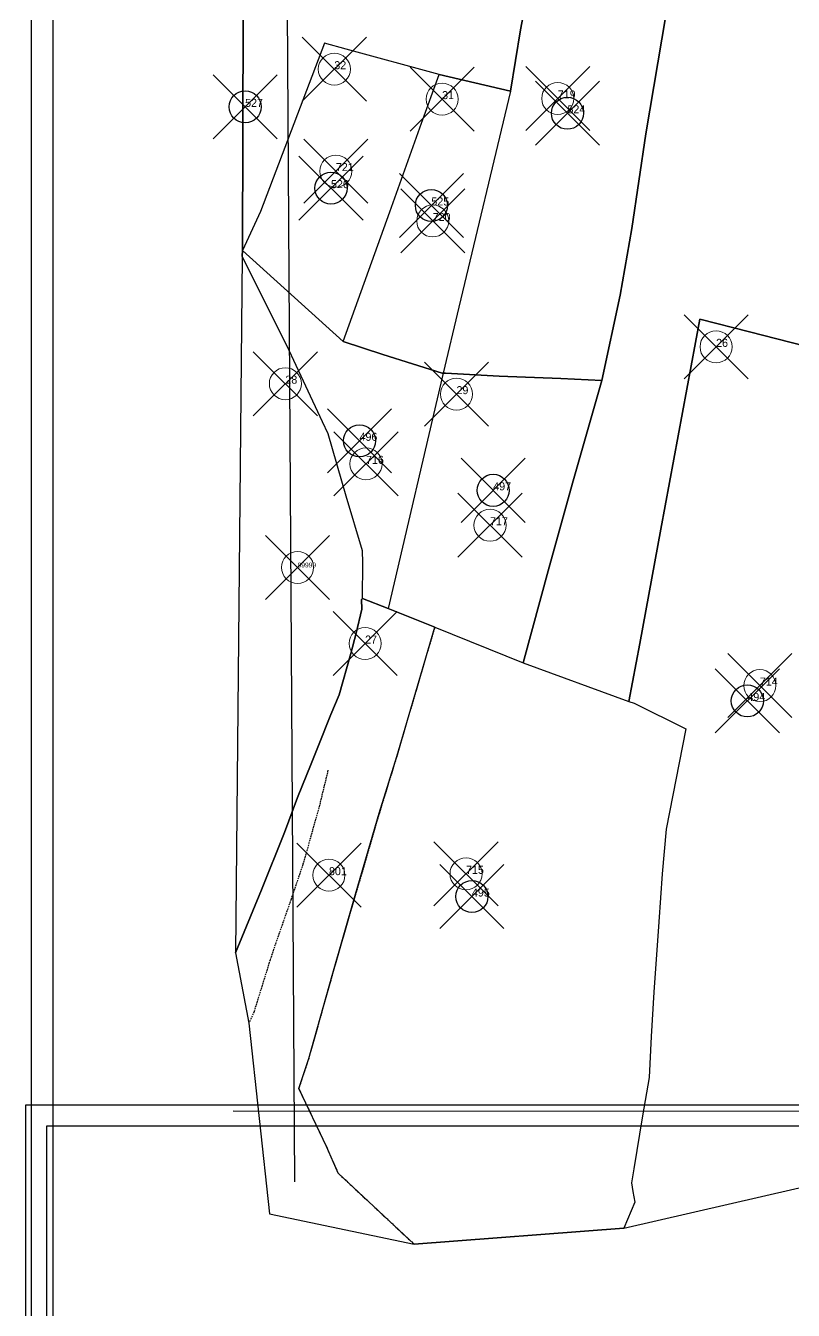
# Model space of a CAD drawing. Header units: millimetres. Extents: x -7906370 to 58235770, y -60992620 to 60.
# Drawn here: x 2271.5 to 2511.2, y -600.7 to -199.5 of the extents above; entities that cross this region are included whole.
import ezdxf

# ---------------------------------------------------------------- set-up
doc = ezdxf.new("R2010")
doc.units = ezdxf.units.MM
doc.header["$PDMODE"] = 35
doc.header["$PDSIZE"] = 10
doc.linetypes.add('ACAD_ISO02W100', pattern=[15, 12, -3])
doc.linetypes.add('DASHED', pattern=[0.75, 0.5, -0.25])
for name, color, linetype in [('Legend', 250, 'Continuous'), ('Line_Marking_Adusting_Sheet', 1, 'Continuous'), ('Poly_Off', 7, 'Continuous'), ('Text_Survey_No_Old', 5, 'Continuous')]:
    doc.layers.add(name, color=color, linetype=linetype)
for name, color, linetype, lineweight in [('Line_Vahivat', 250, 'ACAD_ISO02W100', 25), ('Poly_Survey_Bndry', 250, 'Continuous', 30), ('Poly_Village_Bndry', 250, 'Continuous', 30), ('Text_Survey_No', 250, 'Continuous', 0)]:
    doc.layers.add(name, color=color, linetype=linetype, lineweight=lineweight)
doc.layers.add('Text_Chalta_No', color=5, linetype='Continuous', lineweight=0, true_color=0x0000ff)
doc.styles.get("Standard").update_dxf_attribs({"font": 'SakalBharati.ttf'})

msp = doc.modelspace()

# ---------------------------------------------------------------- linework, layer by layer
at = {"layer": 'Legend'}
for points in [[(2273.35, 56.43), (3345.13, 56.43), (3345.13, -656.99), (2273.35, -656.99)], [(2271.55, -536.51), (3329.09, -536.51), (3329.09, -1232.38), (2271.55, -1232.38)]]:
    msp.add_lwpolyline(points, close=True, dxfattribs=at)
at = {"layer": 'Legend', "lineweight": 30}
for points in [[(3223.96, -650.2), (2280.14, -650.2), (2280.14, 49.64), (3223.96, 49.64), (3338.34, 49.64), (3338.34, 6.28), (3338.34, -29.04), (3338.34, -46.5), (3338.34, -53.9), (3338.34, -66.01), (3338.34, -512.91), (3338.34, -573.87), (3338.34, -614.83), (3338.34, -650.2)], [(3210.91, -1225.76), (2278.17, -1225.76), (2278.17, -543.13), (3210.91, -543.13), (3322.47, -543.13), (3322.47, -585.43), (3322.47, -619.88), (3322.47, -636.91), (3322.47, -644.13), (3322.47, -655.94), (3322.47, -1091.85), (3322.47, -1151.32), (3322.47, -1191.26), (3322.47, -1225.76)]]:
    msp.add_lwpolyline(points, close=True, dxfattribs=at)
at = {"layer": 'Line_Marking_Adusting_Sheet'}
for points in [[(2351.75, -29.41), (2352.23, -44.42), (2355.52, -560.56)], [(3080.69, -538.84), (2336.35, -538.52)]]:
    msp.add_lwpolyline(points, dxfattribs=at)
at = {"layer": 'Line_Vahivat', "linetype": 'DASHED'}
msp.add_lwpolyline([(2365.93, -432), (2363.08, -443.75), (2358.12, -461.37), (2354.4, -472.34), (2349.68, -485.84), (2347.84, -491.3), (2342.83, -507.43), (2341.24, -511)], dxfattribs=at)
at = {"layer": 'Poly_Off'}
for points in [[(2341.24, -511), (2347.7, -570.61), (2392.82, -580.08)], [(2458.26, -575.04), (2533.84, -557.7)], [(2392.82, -580.08), (2458.26, -575.04)]]:
    msp.add_lwpolyline(points, dxfattribs=at)
at = {"layer": 'Poly_Survey_Bndry'}
for points in [[(2339.51, -159.29), (2345.62, -128.39), (2346.59, -128.47), (2366.98, -130.93), (2377.93, -132.29), (2389.01, -133.03), (2416.86, -135.6), (2437.47, -137.32), (2437.08, -138.84), (2434.58, -154.16), (2434.15, -157.24), (2432.35, -167.3), (2426.03, -200.75), (2422.88, -219.93), (2400.67, -214.68), (2371.57, -206.82), (2364.85, -204.88), (2344.83, -257.48), (2339.19, -269.71)], [(2480.88, -137.08), (2471.03, -137.08), (2437.47, -137.32), (2437.08, -138.84), (2434.58, -154.16), (2434.15, -157.24), (2432.35, -167.3), (2426.03, -200.75), (2422.88, -219.93), (2406.75, -287.38), (2401.92, -308.02), (2402.6, -308.02), (2419.41, -308.89), (2438.67, -309.69), (2451.47, -310.29), (2457.19, -283.66), (2460.78, -262.82), (2465.15, -233.29), (2473.88, -181.36)], [(2339.19, -269.71), (2370.72, -298.16), (2385.25, -257.62), (2395.13, -229.91), (2400.67, -214.68), (2371.57, -206.82), (2364.85, -204.88), (2344.83, -257.48)], [(2370.72, -298.16), (2385.25, -257.62), (2395.13, -229.91), (2400.67, -214.68), (2422.88, -219.93), (2406.75, -287.38), (2401.92, -308.02), (2401.59, -308.02), (2383.04, -302.18)], [(2376.68, -378.38), (2376.79, -367.11), (2376.66, -363.5), (2371.63, -346.44), (2366, -326.95), (2364.27, -323.17), (2353.83, -300.93), (2339.17, -271.47), (2337.03, -489.04), (2345.15, -469.39), (2352.4, -451.53), (2356.42, -440.5), (2360.67, -430.06), (2362.96, -424.31), (2366.81, -414.65), (2369.4, -408.45), (2373.07, -395.52), (2374.73, -389.23), (2376.5, -381.75), (2376.41, -378.75)], [(2339.17, -271.47), (2339.19, -269.71), (2370.72, -298.16), (2383.04, -302.18), (2401.59, -308.02), (2401.92, -308.02), (2384.71, -381.55), (2376.68, -378.38), (2376.79, -367.11), (2376.66, -363.5), (2371.63, -346.44), (2366, -326.95), (2364.27, -323.17), (2353.83, -300.93)], [(2384.71, -381.55), (2399.28, -387.3), (2426.85, -398.47), (2435.02, -368.6), (2442.52, -341.61), (2451.47, -310.29), (2438.67, -309.69), (2419.41, -308.89), (2402.6, -308.02), (2401.92, -308.02)], [(2337.03, -489.04), (2341.24, -511), (2347.7, -570.61), (2392.82, -580.08), (2369.06, -557.86), (2365.43, -549.58), (2356.79, -531.44), (2359.92, -522.07), (2367.21, -496.15), (2374.56, -470.78), (2381.96, -445.45), (2387.4, -427.73), (2393.33, -407.5), (2399.28, -387.3), (2384.71, -381.55), (2376.68, -378.38), (2376.41, -378.75), (2376.5, -381.75), (2374.73, -389.23), (2373.07, -395.52), (2369.4, -408.45), (2366.81, -414.65), (2362.96, -424.31), (2360.67, -430.06), (2356.42, -440.5), (2352.4, -451.53), (2345.15, -469.39)], [(2458.26, -575.04), (2392.82, -580.08), (2369.06, -557.86), (2365.43, -549.58), (2356.79, -531.44), (2359.92, -522.07), (2367.21, -496.15), (2374.56, -470.78), (2381.96, -445.45), (2387.4, -427.73), (2393.33, -407.5), (2399.28, -387.3), (2426.85, -398.47), (2459.83, -410.51), (2461.52, -411.07), (2477.71, -419.1), (2471.54, -450.39), (2470.28, -464.38), (2469.19, -479.39), (2467.67, -501.4), (2466.85, -515.16), (2466.19, -527.98), (2464.1, -539.99), (2461.46, -556.56), (2460.72, -560.95), (2461.12, -563.66), (2461.71, -566.91)]]:
    msp.add_lwpolyline(points, close=True, dxfattribs=at)
for points in [[(2422.88, -219.93), (2426.03, -200.75), (2432.35, -167.3), (2434.15, -157.24), (2434.58, -154.16), (2437.08, -138.84), (2437.47, -137.32)], [(2480.88, -137.08), (2473.88, -181.36), (2465.15, -233.29), (2460.78, -262.82), (2457.19, -283.66), (2451.47, -310.29)], [(2473.88, -181.36), (2465.15, -233.29), (2460.78, -262.82), (2457.19, -283.66), (2451.47, -310.29), (2442.52, -341.61), (2435.02, -368.6), (2426.85, -398.47), (2459.83, -410.51), (2463.28, -392.45), (2469.9, -356.73), (2482.04, -291.14), (2497.54, -295.06), (2519.11, -300.65), (2546.45, -307.75), (2549.94, -293.6), (2550.06, -293.64), (2554.43, -273.52), (2559.39, -250.63), (2567.21, -216.52), (2569.66, -205.42), (2574.05, -186.69)], [(2400.67, -214.68), (2371.57, -206.82), (2364.85, -204.88), (2344.83, -257.48), (2339.19, -269.71)], [(2370.72, -298.16), (2385.25, -257.62), (2395.13, -229.91), (2400.67, -214.68)], [(2400.67, -214.68), (2422.88, -219.93)], [(2422.88, -219.93), (2406.75, -287.38), (2401.92, -308.02)], [(2376.68, -378.38), (2376.79, -367.11), (2376.66, -363.5), (2371.63, -346.44), (2366, -326.95), (2364.27, -323.17), (2353.83, -300.93), (2339.17, -271.47)], [(2339.19, -269.71), (2370.72, -298.16)], [(2519.11, -300.65), (2497.54, -295.06), (2482.04, -291.14), (2469.9, -356.73), (2463.28, -392.45), (2459.83, -410.51), (2461.52, -411.07), (2477.71, -419.1), (2471.54, -450.39), (2470.28, -464.38), (2469.19, -479.39), (2467.67, -501.4), (2466.85, -515.16), (2466.19, -527.98), (2464.1, -539.99), (2461.46, -556.56), (2460.72, -560.95), (2461.12, -563.66), (2461.71, -566.91), (2458.26, -575.04), (2533.84, -557.7)], [(2546.45, -307.75), (2519.11, -300.65), (2497.54, -295.06), (2482.04, -291.14), (2469.9, -356.73), (2463.28, -392.45), (2459.83, -410.51)], [(2401.92, -308.02), (2401.59, -308.02), (2383.04, -302.18), (2370.72, -298.16)], [(2401.92, -308.02), (2384.71, -381.55)], [(2451.47, -310.29), (2438.67, -309.69), (2419.41, -308.89), (2402.6, -308.02), (2401.92, -308.02)], [(2451.47, -310.29), (2442.52, -341.61), (2435.02, -368.6), (2426.85, -398.47)], [(2376.68, -378.38), (2376.41, -378.75), (2376.5, -381.75), (2374.73, -389.23), (2373.07, -395.52), (2369.4, -408.45), (2366.81, -414.65), (2362.96, -424.31), (2360.67, -430.06), (2356.42, -440.5), (2352.4, -451.53), (2345.15, -469.39), (2337.03, -489.04)], [(2376.68, -378.38), (2384.71, -381.55)], [(2384.71, -381.55), (2399.28, -387.3)], [(2399.28, -387.3), (2426.85, -398.47)], [(2426.85, -398.47), (2459.83, -410.51)], [(2459.83, -410.51), (2461.52, -411.07), (2477.71, -419.1), (2471.54, -450.39), (2470.28, -464.38), (2469.19, -479.39), (2467.67, -501.4), (2466.85, -515.16), (2466.19, -527.98), (2464.1, -539.99), (2461.46, -556.56), (2460.72, -560.95), (2461.12, -563.66), (2461.71, -566.91), (2458.26, -575.04)]]:
    msp.add_lwpolyline(points, dxfattribs=at)
at = {"layer": 'Poly_Survey_Bndry', "linetype": 'DASHED'}
msp.add_lwpolyline([(2399.28, -387.3), (2393.33, -407.5), (2387.4, -427.73), (2381.96, -445.45), (2374.56, -470.78), (2367.21, -496.15), (2359.92, -522.07), (2356.79, -531.44), (2365.43, -549.58), (2369.06, -557.86), (2392.82, -580.08)], dxfattribs=at)
at = {"layer": 'Poly_Village_Bndry', "lineweight": -3}
for points in [[(2339.51, -159.29), (2339.19, -269.71)], [(2339.17, -271.47), (2337.03, -489.04)], [(2339.19, -269.71), (2339.17, -271.47)], [(2337.03, -489.04), (2341.24, -511)]]:
    msp.add_lwpolyline(points, dxfattribs=at)
at = {"layer": 'Text_Chalta_No'}
for p in [(2367.91, -213.05), (2401.56, -222.4), (2487.11, -299.78), (2352.62, -311.29), (2406.05, -314.55), (2377.52, -392.45)]:
    msp.add_point(p, dxfattribs=at)
at = {"layer": 'Text_Survey_No'}
for p in [(2437.67, -222.19), (2368.4, -244.9), (2398.63, -260.46), (2377.8, -336.33), (2416.52, -355.51), (2356.44, -368.68), (2500.76, -405.6), (2366.24, -464.81), (2409.03, -464.39)]:
    msp.add_point(p, dxfattribs=at)
at = {"layer": 'Text_Survey_No_Old'}
for p in [(2340.06, -224.81), (2440.69, -226.83), (2366.87, -250.21), (2398.21, -255.62), (2375.78, -329.12), (2417.52, -344.6), (2496.87, -410.38), (2410.87, -471.48)]:
    msp.add_point(p, dxfattribs=at)

# ---------------------------------------------------------------- texts
at = {"layer": 'Text_Chalta_No', "linetype": 'DASHED'}
for s, p in [('32', (2367.91, -213.05)), ('31', (2401.56, -222.4)), ('26', (2487.11, -299.78)), ('28', (2352.62, -311.29)), ('29', (2406.05, -314.55)), ('27', (2377.52, -392.45))]:
    msp.add_text(s, height=2.5, dxfattribs=at).set_placement(p)
at = {"layer": 'Text_Survey_No', "linetype": 'DASHED'}
for s, height, p in [('719', 2.5, (2437.67, -222.19)), ('721', 2.5, (2368.4, -244.9)), ('720', 2.5, (2398.63, -260.46)), ('716', 2.5, (2377.8, -336.33)), ('717', 2.5, (2416.52, -355.51)), ('99999', 1.5, (2356.44, -368.68)), ('714', 2.5, (2500.76, -405.6)), ('801', 2.5, (2366.24, -464.81)), ('715', 2.5, (2409.03, -464.39))]:
    msp.add_text(s, height=height, dxfattribs=at).set_placement(p)
at = {"layer": 'Text_Survey_No_Old', "linetype": 'DASHED'}
for s, p in [('527', (2340.06, -224.81)), ('524', (2440.69, -226.83)), ('526', (2366.87, -250.21)), ('525', (2398.21, -255.62)), ('496', (2375.78, -329.12)), ('497', (2417.52, -344.6)), ('494', (2496.87, -410.38)), ('495', (2410.87, -471.48))]:
    msp.add_text(s, height=2.5, dxfattribs=at).set_placement(p)

doc.saveas('drawing.dxf')
